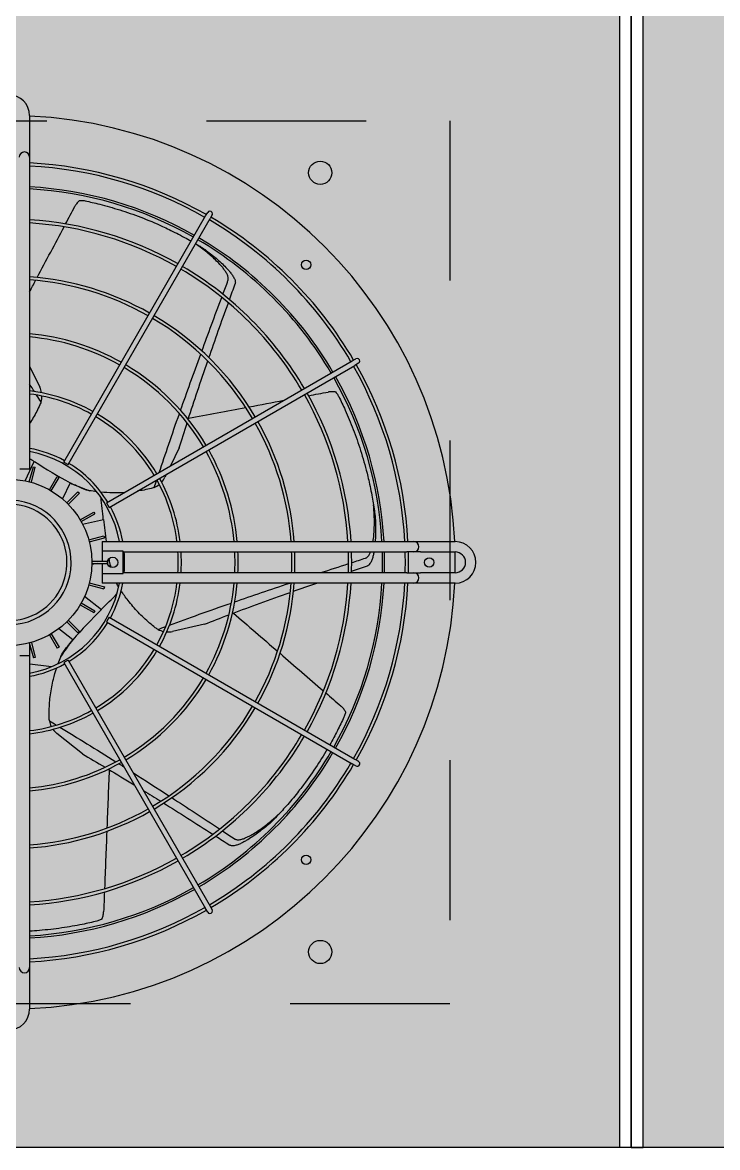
# Model space of a CAD drawing. Header units: metres. Extents: x -11 to 85, y -301 to 135.
# Drawn here: x 15.598 to 16.033, y 104.856 to 105.56 of the extents above; entities that cross this region are included whole.
import ezdxf

# ---------------------------------------------------------------- set-up
doc = ezdxf.new("R2010")
doc.units = ezdxf.units.M
doc.header["$LTSCALE"] = 0.036
doc.linetypes.add('HIDDEN', pattern=[0.375, 0.25, -0.125])
for name, color, linetype in [('elec psiktis', 170, 'Continuous'), ('elec psiktis exartimata', 170, 'Continuous'), ('fan klimatismos hatch', 21, 'Continuous')]:
    doc.layers.add(name, color=color, linetype=linetype)

# ---------------------------------------------------------------- blocks, each defined once
blk = doc.blocks.new('elec psiktis')
at = {"layer": 'fan klimatismos hatch'}
for points in [[(-2.3824, -0.0146), (-1.2059, -0.0146), (-1.2059, 2.2384), (-2.3824, 2.2384)], [(-0.0064, 2.2384), (-1.1829, 2.2384), (-1.1829, -0.0146), (-0.0064, -0.0146)]]:
    blk.add_hatch(color=256, dxfattribs=at).paths.add_polyline_path(points)
at = {"layer": 'elec psiktis'}
for p, q in [((-4.7844, 2.2384), (-0.0064, 2.2384)), ((-1.1944, 2.2384), (-1.2059, 2.2384)), ((-1.2059, 2.2384), (-1.2059, -0.0146)), ((-1.1944, 2.2384), (-1.1829, 2.2384)), ((-1.1944, 2.2384), (-1.1944, -0.0146)), ((-1.1944, -0.0146), (-1.1944, 2.2384)), ((-1.1829, -0.0146), (-1.1829, 2.2384))]:
    blk.add_line(p, q, dxfattribs=at)
at = {"layer": 'elec psiktis exartimata'}
for p, q in [((-0.6147, 2.0717), (-0.6147, 2.1052)), ((-0.6147, 2.0652), (-0.6147, 2.0717)), ((-0.6147, 2.0587), (-0.6147, 2.0652)), ((-0.6147, 1.7652), (-0.6147, 2.0587)), ((-0.7886, 2.006), (-0.7906, 2.0095)), ((-0.6519, 1.7692), (-0.7886, 2.006)), ((-0.7863, 2.012), (-0.7843, 2.0085)), ((-0.6475, 1.7717), (-0.7843, 2.0085)), ((-0.9281, 1.8647), (-0.9315, 1.8667)), ((-0.929, 1.8711), (-0.9256, 1.8691)), ((-0.6912, 1.728), (-0.9281, 1.8647)), ((-0.6887, 1.7323), (-0.9256, 1.8691)), ((-0.6656, 1.8596), (-0.641, 1.84)), ((-0.6519, 1.7692), (-0.6475, 1.7717)), ((-0.6202, 1.7667), (-0.6183, 1.7672)), ((-0.6164, 1.7522), (-0.6202, 1.7667)), ((-0.6144, 1.7527), (-0.6183, 1.7672)), ((-0.6147, 1.7652), (-0.6054, 1.7652)), ((-0.6147, 1.7537), (-0.6147, 1.7652)), ((-0.6431, 1.7569), (-0.6413, 1.7579)), ((-0.6355, 1.7439), (-0.6431, 1.7569)), ((-0.6338, 1.7449), (-0.6413, 1.7579)), ((-0.6562, 1.7498), (-0.6428, 1.7391)), ((-0.6559, 1.75), (-0.6534, 1.7532)), ((-0.7831, 1.7347), (-0.7525, 1.7417)), ((-0.6626, 1.7416), (-0.6612, 1.743)), ((-0.652, 1.731), (-0.6626, 1.7416)), ((-0.6505, 1.7324), (-0.6612, 1.743)), ((-0.6912, 1.728), (-0.6887, 1.7323)), ((-0.6775, 1.7218), (-0.6765, 1.7235)), ((-0.6645, 1.7143), (-0.6775, 1.7218)), ((-0.6635, 1.716), (-0.6765, 1.7235)), ((-0.6677, 1.7078), (-0.6839, 1.7207)), ((-0.6867, 1.6988), (-0.6862, 1.7007)), ((-0.6717, 1.6968), (-0.6862, 1.7007)), ((-1.0247, 1.6952), (-0.9912, 1.6952)), ((-0.9912, 1.6952), (-0.9847, 1.6952)), ((-0.9847, 1.6952), (-0.9782, 1.6952)), ((-0.9782, 1.6952), (-0.6847, 1.6952)), ((-0.6722, 1.6949), (-0.6867, 1.6988)), ((-0.6847, 1.6858), (-0.6847, 1.6952)), ((-1.0247, 1.6852), (-0.9912, 1.6852)), ((-0.9847, 1.6852), (-0.9912, 1.6852)), ((-0.9782, 1.6852), (-0.9847, 1.6852)), ((-0.9782, 1.6852), (-0.7047, 1.6852)), ((-0.6847, 1.6858), (-0.7047, 1.6858)), ((-0.7047, 1.6858), (-0.7047, 1.6645)), ((-0.6847, 1.6762), (-0.6847, 1.6858)), ((-0.6914, 1.6739), (-0.6923, 1.6779)), ((-0.6914, 1.6736), (-0.6898, 1.674)), ((-0.6897, 1.6742), (-0.6897, 1.6762)), ((-0.6747, 1.6762), (-0.6897, 1.6762)), ((-0.6747, 1.6742), (-0.6897, 1.6742)), ((-0.6847, 1.6645), (-0.6847, 1.6742)), ((-0.6802, 1.6762), (-0.6747, 1.6774)), ((-0.9912, 1.6652), (-1.0247, 1.6652)), ((-0.9912, 1.6652), (-0.9847, 1.6652)), ((-0.9847, 1.6652), (-0.9782, 1.6652)), ((-0.7047, 1.6652), (-0.9782, 1.6652)), ((-0.7047, 1.6645), (-0.6847, 1.6645)), ((-0.6847, 1.6552), (-0.6847, 1.6645)), ((-0.9912, 1.6552), (-1.0247, 1.6552)), ((-0.9847, 1.6552), (-0.9912, 1.6552)), ((-0.9782, 1.6552), (-0.9847, 1.6552)), ((-0.6847, 1.6552), (-0.9782, 1.6552)), ((-0.6722, 1.6554), (-0.6867, 1.6515)), ((-0.6862, 1.6496), (-0.6867, 1.6515)), ((-0.6717, 1.6535), (-0.6862, 1.6496)), ((-0.6658, 1.6384), (-0.6859, 1.6338)), ((-0.6645, 1.636), (-0.6775, 1.6285)), ((-0.6765, 1.6268), (-0.6775, 1.6285)), ((-0.6635, 1.6343), (-0.6765, 1.6268)), ((-0.6912, 1.6223), (-0.9281, 1.4856)), ((-0.6887, 1.618), (-0.9256, 1.4812)), ((-0.6887, 1.618), (-0.6912, 1.6223)), ((-0.652, 1.6193), (-0.6626, 1.6087)), ((-0.6505, 1.6179), (-0.6612, 1.6073)), ((-0.6538, 1.5986), (-0.6463, 1.614)), ((-0.6612, 1.6073), (-0.6626, 1.6087)), ((-0.6355, 1.6064), (-0.6431, 1.5934)), ((-0.6338, 1.6054), (-0.6413, 1.5924)), ((-0.7465, 1.5904), (-0.7451, 1.5933)), ((-0.654, 1.5988), (-0.6577, 1.6006)), ((-0.6413, 1.5924), (-0.6431, 1.5934)), ((-0.6164, 1.5981), (-0.6202, 1.5836)), ((-0.6103, 1.5967), (-0.6192, 1.5781)), ((-0.6144, 1.5976), (-0.6183, 1.5831)), ((-0.6519, 1.5811), (-0.7886, 1.3443)), ((-0.7587, 1.5649), (-0.7503, 1.5824)), ((-0.6475, 1.5786), (-0.6519, 1.5811)), ((-0.6183, 1.5831), (-0.6202, 1.5836)), ((-0.6054, 1.5852), (-0.6147, 1.5852)), ((-0.6147, 1.2917), (-0.6147, 1.5852)), ((-0.6475, 1.5786), (-0.7843, 1.3418)), ((-0.6147, 1.4862), (-0.6245, 1.5065)), ((-0.9315, 1.4836), (-0.9281, 1.4856)), ((-0.9256, 1.4812), (-0.929, 1.4792)), ((-0.7906, 1.3408), (-0.7886, 1.3443)), ((-0.7843, 1.3418), (-0.7863, 1.3383)), ((-0.6147, 1.2852), (-0.6147, 1.2917)), ((-0.6147, 1.2787), (-0.6147, 1.2852)), ((-0.6147, 1.2452), (-0.6147, 1.2787))]:
    blk.add_line(p, q, dxfattribs=at)
at = {"layer": 'elec psiktis exartimata', "linetype": 'HIDDEN'}
for p, q in [((-1.0197, 1.2502), (-1.0197, 2.1002)), ((-1.0197, 2.1002), (-0.1697, 2.1002)), ((-0.1697, 1.2502), (-1.0197, 1.2502))]:
    blk.add_line(p, q, dxfattribs=at)
at = {"layer": 'elec psiktis exartimata'}
for centre, radius in [((-0.8947, 2.0502), 0.0112), ((-0.8811, 1.9615), 0.0045), ((-0.5947, 1.6752), 0.08), ((-0.9997, 1.6752), 0.0045), ((-0.6947, 1.6752), 0.005), ((-0.8811, 1.3888), 0.0045), ((-0.8947, 1.3002), 0.0112)]:
    blk.add_circle(centre, radius, dxfattribs=at)
for centre, radius, start, end in [((-0.5947, 2.1052), 0.02, 0, 180), ((-0.5947, 1.6752), 0.43, 92.6659, 177.3341), ((-0.6097, 2.0652), 0.005, 0, 180), ((-0.5947, 1.6752), 0.385, 92.9777, 119.6279), ((-0.5947, 1.6752), 0.382, 93.0012, 119.625), ((-0.5947, 1.6752), 0.362, 93.1671, 119.6043), ((-0.5947, 1.6752), 0.36, 93.1847, 119.6021), ((-0.5947, 1.6752), 0.385, 120.3721, 149.6279), ((-0.5947, 1.6752), 0.382, 120.375, 149.625), ((-0.7884, 2.0107), 0.0025, 30, 210), ((-0.5947, 1.6752), 0.3303, 93.4714, 119.5663), ((-0.5947, 1.6752), 0.3273, 93.5033, 119.5624), ((-0.5947, 1.6752), 0.362, 120.3957, 149.6043), ((-0.5947, 1.6752), 0.36, 120.3979, 149.6021), ((-0.5947, 1.6752), 0.3303, 120.4337, 149.5663), ((-0.5947, 1.6752), 0.3273, 120.4376, 149.5624), ((-0.5947, 1.6752), 0.2756, 94.1616, 119.4803), ((-0.5947, 1.6752), 0.2726, 94.2074, 119.4745), ((-0.5947, 1.6752), 0.2756, 120.5197, 149.4803), ((-0.5947, 1.6752), 0.2726, 120.5255, 149.4745), ((-0.5947, 1.6752), 0.2209, 95.1946, 119.3516), ((-0.5947, 1.6752), 0.2179, 95.2663, 119.3426), ((-0.5947, 1.6752), 0.385, 150.3721, 177.0223), ((-0.5947, 1.6752), 0.382, 150.375, 176.9988), ((-0.9303, 1.8689), 0.0025, 60, 240), ((-0.5947, 1.6752), 0.2209, 120.6484, 149.3516), ((-0.5947, 1.6752), 0.2179, 120.6574, 149.3426), ((-0.5947, 1.6752), 0.362, 150.3957, 176.8329), ((-0.5947, 1.6752), 0.36, 150.3979, 176.8153), ((-0.5947, 1.6752), 0.3303, 150.4337, 176.5286), ((-0.5947, 1.6752), 0.3273, 150.4376, 176.4967), ((-0.5947, 1.6752), 0.1662, 96.9115, 119.1381), ((-0.5947, 1.6752), 0.1632, 97.0392, 119.1223), ((-0.6535, 1.8244), 0.02, 35.0325, 51.4286), ((-0.6535, 1.8244), 0.02, 9.8682, 26.0863), ((-0.5947, 1.6752), 0.2756, 150.5197, 175.8384), ((-0.5947, 1.6752), 0.2726, 150.5255, 175.7926), ((-0.5947, 1.6752), 0.1662, 120.8619, 149.1381), ((-0.5947, 1.6752), 0.1632, 120.8777, 149.1223), ((-0.5947, 1.6752), 0.2209, 150.6484, 174.8054), ((-0.5947, 1.6752), 0.2179, 150.6574, 174.7337), ((-0.5947, 1.6752), 0.1085, 100.6222, 169.3778), ((-0.5947, 1.6752), 0.1115, 100.3332, 118.7152), ((-0.5947, 1.6752), 0.1115, 121.2848, 148.7152), ((-0.5947, 1.6752), 0.1662, 150.8619, 173.0885), ((-0.5947, 1.6752), 0.1632, 150.8777, 172.9608), ((-1.0658, 2.1119), 0.5467, 314.3084, 318.5174), ((-0.748, 1.7222), 0.02, 86.4611, 102.8571), ((-0.748, 1.7222), 0.02, 61.2968, 77.5149), ((-0.5947, 1.6752), 0.06, 3.1897, 266.8103), ((-0.5947, 1.6752), 0.1115, 151.2848, 169.6668), ((-0.5947, 1.6752), 0.056, 359.4153, 270.5847), ((-1.0247, 1.6752), 0.02, 90, 270), ((-0.9847, 1.6902), 0.005, 90, 270), ((-1.0247, 1.6752), 0.01, 90, 270), ((-0.5947, 1.6752), 0.43, 178.6674, 180), ((-0.5947, 1.6752), 0.385, 178.5116, 180), ((-0.5947, 1.6752), 0.382, 178.4999, 180), ((-0.5947, 1.6752), 0.362, 178.417, 180), ((-0.5947, 1.6752), 0.36, 178.4082, 180), ((-0.5947, 1.6752), 0.3303, 178.2651, 180), ((-0.5947, 1.6752), 0.3273, 178.2492, 180), ((-0.5947, 1.6752), 0.2756, 177.9206, 180), ((-0.5947, 1.6752), 0.2726, 177.8977, 180), ((-0.5947, 1.6752), 0.2209, 177.4054, 180), ((-0.5947, 1.6752), 0.2179, 177.3696, 180), ((-0.5947, 1.6752), 0.1662, 176.5505, 180), ((-0.5947, 1.6752), 0.1632, 176.487, 180), ((-0.5947, 1.6752), 0.1115, 174.8545, 180), ((-0.5947, 1.6752), 0.43, 180, 181.3326), ((-0.5947, 1.6752), 0.385, 180, 181.4884), ((-0.5947, 1.6752), 0.382, 180, 181.5001), ((-0.5947, 1.6752), 0.362, 180, 181.583), ((-0.5947, 1.6752), 0.36, 180, 181.5918), ((-0.5947, 1.6752), 0.3303, 180, 181.7349), ((-0.5947, 1.6752), 0.3273, 180, 181.7508), ((-0.5947, 1.6752), 0.2756, 180, 182.0794), ((-0.5947, 1.6752), 0.2726, 180, 182.1023), ((-0.5947, 1.6752), 0.2209, 180, 182.5946), ((-0.5947, 1.6752), 0.2179, 180, 182.6304), ((-0.5947, 1.6752), 0.1662, 180, 183.4495), ((-0.5947, 1.6752), 0.1632, 180, 183.513), ((-0.5947, 1.6752), 0.1115, 180, 185.1455), ((-1.2299, 1.5792), 0.5467, 9.7465, 9.946), ((-0.9847, 1.6602), 0.005, 90, 270), ((-0.5947, 1.6752), 0.43, 182.6659, 267.3341), ((-0.5947, 1.6752), 0.385, 182.9777, 209.6279), ((-0.5947, 1.6752), 0.382, 183.0012, 209.625), ((-0.5947, 1.6752), 0.362, 183.1671, 209.6043), ((-0.5947, 1.6752), 0.36, 183.1847, 209.6021), ((-0.5947, 1.6752), 0.3303, 183.4714, 209.5663), ((-0.5947, 1.6752), 0.3273, 183.5033, 209.5624), ((-0.5947, 1.6752), 0.2756, 184.1616, 209.4803), ((-0.5947, 1.6752), 0.2726, 184.2074, 209.4745), ((-0.5947, 1.6752), 0.2209, 185.1946, 209.3516), ((-0.5947, 1.6752), 0.2179, 185.2663, 209.3426), ((-0.5947, 1.6752), 0.1662, 186.9115, 209.1381), ((-0.5947, 1.6752), 0.1632, 187.0392, 209.1223), ((-0.5947, 1.6752), 0.1115, 190.3332, 208.7152), ((-0.5947, 1.6752), 0.1085, 190.6222, 259.3778), ((-1.2299, 1.5792), 0.5467, 5.737, 7.9889), ((-0.5947, 1.6752), 0.1115, 211.2848, 238.7152), ((-0.7271, 1.5846), 0.02, 112.7254, 128.9434), ((-0.7271, 1.5846), 0.02, 137.8897, 154.2857), ((-0.9157, 1.1187), 0.5467, 57.1656, 61.3746), ((-0.5947, 1.6752), 0.1662, 210.8619, 239.1381), ((-0.5947, 1.6752), 0.1632, 210.8777, 239.1223), ((-0.5947, 1.6752), 0.1115, 241.2848, 259.6668), ((-0.5947, 1.6752), 0.2209, 210.6484, 239.3516), ((-0.5947, 1.6752), 0.2179, 210.6574, 239.3426), ((-0.5947, 1.6752), 0.2756, 210.5197, 239.4803), ((-0.5947, 1.6752), 0.2726, 210.5255, 239.4745), ((-0.5947, 1.6752), 0.1662, 240.8619, 263.0885), ((-0.5947, 1.6752), 0.1632, 240.8777, 262.9608), ((-0.6065, 1.5152), 0.02, 164.154, 180.372), ((-0.5947, 1.6752), 0.3303, 210.4337, 239.5663), ((-0.5947, 1.6752), 0.3273, 210.4376, 239.5624), ((-0.6065, 1.5152), 0.02, 189.3182, 205.7143), ((-0.9303, 1.4814), 0.0025, 120, 300), ((-0.5947, 1.6752), 0.362, 210.3957, 239.6043), ((-0.5947, 1.6752), 0.36, 210.3979, 239.6021), ((-0.5947, 1.6752), 0.2179, 240.6574, 264.7337), ((-0.5947, 1.6752), 0.385, 210.3721, 239.6279), ((-0.5947, 1.6752), 0.382, 210.375, 239.625), ((-0.5947, 1.6752), 0.2209, 240.6484, 264.8054), ((-0.5947, 1.6752), 0.2756, 240.5197, 265.8384), ((-0.5947, 1.6752), 0.2726, 240.5255, 265.7926), ((-0.5947, 1.6752), 0.3303, 240.4337, 266.5286), ((-0.5947, 1.6752), 0.3273, 240.4376, 266.4967), ((-0.5947, 1.6752), 0.362, 240.3957, 266.8329), ((-0.5947, 1.6752), 0.36, 240.3979, 266.8153), ((-0.5947, 1.6752), 0.382, 240.375, 266.9988), ((-0.7884, 1.3396), 0.0025, 150, 330), ((-0.5947, 1.6752), 0.385, 240.3721, 267.0223), ((-0.6097, 1.2852), 0.005, 180, 360), ((-0.5947, 1.2452), 0.02, 180, 360)]:
    blk.add_arc(centre, radius, start, end, dxfattribs=at)
at = {"layer": 'elec psiktis exartimata', "extrusion": (0, 0, -1)}
for centre, major_axis, ratio, start_param, end_param in [((-0.4545, -3.5612), (0, 7.9569), 0.040757, -0.79826, -0.794884), ((-0.4545, -3.5612), (0, 7.9569), 0.040757, -0.808434, -0.798814), ((-13.9303, 12.4892), (-13.4561, 10.7309), 0.018843, 3.347706, 3.351652), ((-13.9303, 12.4892), (-13.3939, 10.6812), 0.018843, 3.323531, 3.328609), ((-13.9303, 12.4892), (-13.4561, 10.7309), 0.018843, 3.330536, 3.346812), ((-13.9303, 12.4892), (-13.3939, 10.6812), 0.018843, 3.303429, 3.322502), ((-0.4545, -3.5612), (0, 7.9569), 0.040757, -0.818699, -0.808998), ((-13.9303, 12.4892), (-13.4561, 10.7309), 0.018843, 3.316492, 3.329534), ((-13.9303, 12.4892), (-13.3939, 10.6812), 0.018843, 3.294965, 3.30223), ((-13.9303, 12.4892), (-13.3939, 10.6812), 0.018843, 3.279106, 3.290935), ((-13.9303, 12.4892), (-13.4561, 10.7309), 0.018843, 3.310873, 3.31287), ((-13.9303, 12.4892), (-13.4561, 10.7309), 0.018843, 3.286266, 3.30969), ((-13.9303, 12.4892), (-13.3939, 10.6812), 0.018843, 3.266381, 3.277575), ((-13.9303, 12.4892), (-13.4561, 10.7309), 0.018843, 3.281463, 3.284642), ((3.5867, -1.4801), (-6.221, 4.961), 0.040757, -0.79826, -0.794884), ((3.5867, -1.4801), (-6.221, 4.961), 0.040757, -0.808434, -0.798814), ((-0.4545, 1.8273), (0.3243, 0), 0.192511, 2.087387, 2.163873), ((3.5867, -1.4801), (-6.221, 4.961), 0.040757, -0.818699, -0.808998), ((-17.3641, -2.0086), (16.7795, 3.8298), 0.018843, 0.144674, 0.168097), ((-17.3641, -2.0086), (16.7019, 3.8121), 0.018843, 0.124789, 0.135982), ((-17.3641, -2.0086), (16.7795, 3.8298), 0.018843, 0.13987, 0.143049), ((-17.3641, -2.0086), (16.7019, 3.8121), 0.018843, 0.137514, 0.160637), ((-17.3641, -2.0086), (16.7795, 3.8298), 0.018843, 0.169281, 0.187526), ((-0.6263, 1.8796), (0.2022, 0.2535), 0.192511, 2.087387, 2.163873), ((-17.3641, -2.0086), (16.7019, 3.8121), 0.018843, 0.161837, 0.170185), ((-17.3641, -2.0086), (16.7019, 3.8121), 0.018843, 0.181938, 0.187017), ((-17.3641, -2.0086), (16.7795, 3.8298), 0.018843, 0.19712, 0.205219), ((-17.3641, -2.0086), (16.7795, 3.8298), 0.018843, 0.206114, 0.210059), ((-0.7743, 1.778), (-0.0722, 0.3162), 0.192511, 2.087387, 2.163873), ((-8.1702, -13.7324), (7.4676, 15.5066), 0.018843, 0.13987, 0.143016), ((-8.1702, -13.7324), (7.4676, 15.5066), 0.018843, 0.146026, 0.168097), ((-0.787, 1.5989), (-0.2922, 0.1407), 0.192511, 2.087387, 2.106047), ((-8.1702, -13.7324), (7.433, 15.4348), 0.018843, 0.124789, 0.135982), ((4.4792, 2.977), (7.7574, 1.7706), 0.040757, 2.322894, 2.332595), ((-8.1702, -13.7324), (7.433, 15.4348), 0.018843, 0.137514, 0.160637), ((-8.1702, -13.7324), (7.4676, 15.5066), 0.018843, 0.169281, 0.187941), ((4.4792, 2.977), (7.7574, 1.7706), 0.040757, 2.333158, 2.339108), ((6.7282, -13.8541), (-7.4676, 15.5066), 0.018843, 0.13987, 0.143049), ((4.4792, 2.977), (7.7574, 1.7706), 0.040757, 2.343333, 2.346709), ((6.7282, -13.8541), (-7.4676, 15.5066), 0.018843, 0.144674, 0.147962), ((-8.1702, -13.7324), (7.433, 15.4348), 0.018843, 0.161837, 0.180909), ((-8.1702, -13.7324), (7.4676, 15.5066), 0.018843, 0.188944, 0.205219), ((-8.1702, -13.7324), (7.433, 15.4348), 0.018843, 0.181938, 0.187017), ((-8.1702, -13.7324), (7.4676, 15.5066), 0.018843, 0.206114, 0.210059), ((1.551, 6.4538), (3.4524, 7.1689), 0.040757, 2.330442, 2.332595), ((1.551, 6.4538), (3.4524, 7.1689), 0.040757, 2.333158, 2.342778), ((1.551, 6.4538), (3.4524, 7.1689), 0.040757, 2.343333, 2.346709)]:
    blk.add_ellipse(centre, major_axis=major_axis, ratio=ratio, start_param=start_param, end_param=end_param, dxfattribs=at)
at = {"layer": 'elec psiktis exartimata'}
for points, knots in [([(-0.6795, 2.0205), (-0.675, 2.0216), (-0.6703, 2.0227), (-0.6591, 2.0249), (-0.6525, 2.0261), (-0.6387, 2.0281), (-0.6315, 2.0289), (-0.621, 2.0298), (-0.6179, 2.03), (-0.6147, 2.0302)], [5.628237, 5.628237, 5.628237, 5.628237, 24.441601, 24.441601, 48.883202, 48.883202, 73.324803, 73.324803, 83.704009, 83.704009, 83.704009, 83.704009]), ([(-0.6844, 2.0185), (-0.6845, 2.0184), (-0.6846, 2.0182), (-0.6849, 2.0174), (-0.6851, 2.0169), (-0.6854, 2.0157), (-0.6855, 2.0151), (-0.6858, 2.0138), (-0.6859, 2.0132), (-0.6859, 2.0123), (-0.686, 2.0119), (-0.686, 2.0116)], [148.21489, 148.21489, 148.21489, 148.21489, 148.790276, 148.790276, 150.632855, 150.632855, 152.475435, 152.475435, 154.318014, 154.318014, 155.348889, 155.348889, 155.348889, 155.348889]), ([(-0.6844, 2.0185), (-0.6839, 2.0188), (-0.6833, 2.0191), (-0.6817, 2.0199), (-0.6806, 2.0202), (-0.6795, 2.0205)], [23.505025, 23.505025, 23.505025, 23.505025, 25.859516, 25.859516, 30.318685, 30.318685, 30.318685, 30.318685]), ([(-0.8121, 1.9414), (-0.8124, 1.9415), (-0.8126, 1.9417), (-0.8133, 1.9419), (-0.8137, 1.942), (-0.8145, 1.9422), (-0.815, 1.9422), (-0.8158, 1.9422), (-0.8163, 1.9422), (-0.8172, 1.942), (-0.8177, 1.9419), (-0.8188, 1.9417), (-0.8193, 1.9416), (-0.8209, 1.9411), (-0.822, 1.9406), (-0.8241, 1.9397), (-0.8251, 1.9392), (-0.8271, 1.9382), (-0.8281, 1.9377), (-0.8307, 1.9362), (-0.8325, 1.9351), (-0.8359, 1.9328), (-0.8376, 1.9316), (-0.841, 1.9291), (-0.8427, 1.9278), (-0.846, 1.9252), (-0.8477, 1.9238), (-0.8519, 1.9201), (-0.8545, 1.9177), (-0.8569, 1.9153)], [116.818504, 116.818504, 116.818504, 116.818504, 117.674315, 117.674315, 118.90653, 118.90653, 120.138745, 120.138745, 121.370961, 121.370961, 122.9854, 122.9854, 124.599839, 124.599839, 127.828717, 127.828717, 131.057596, 131.057596, 134.286474, 134.286474, 140.459649, 140.459649, 146.632824, 146.632824, 152.805999, 152.805999, 158.979173, 158.979173, 169.240552, 169.240552, 169.240552, 169.240552]), ([(-0.8488, 1.9239), (-0.8479, 1.9247), (-0.847, 1.9256), (-0.8443, 1.9279), (-0.8426, 1.9293), (-0.8391, 1.9321), (-0.8374, 1.9335), (-0.8338, 1.9362), (-0.832, 1.9375), (-0.8284, 1.9399), (-0.8266, 1.9411), (-0.8239, 1.9428), (-0.8229, 1.9433), (-0.8208, 1.9445), (-0.8197, 1.9451), (-0.8175, 1.9461), (-0.8163, 1.9466), (-0.8147, 1.9472), (-0.8141, 1.9474), (-0.813, 1.9477), (-0.8124, 1.9478), (-0.8111, 1.948), (-0.8102, 1.9481), (-0.8089, 1.9479), (-0.8085, 1.9478), (-0.8079, 1.9476), (-0.8076, 1.9475), (-0.8074, 1.9473)], [72.856457, 72.856457, 72.856457, 72.856457, 76.498272, 76.498272, 82.972306, 82.972306, 89.446341, 89.446341, 95.920375, 95.920375, 102.39441, 102.39441, 105.823764, 105.823764, 109.253118, 109.253118, 112.682473, 112.682473, 114.39715, 114.39715, 116.111827, 116.111827, 118.548976, 118.548976, 119.767551, 119.767551, 120.608571, 120.608571, 120.608571, 120.608571]), ([(-0.8569, 1.9153), (-0.8552, 1.9172), (-0.8534, 1.9191), (-0.8507, 1.9219), (-0.8498, 1.9229), (-0.8488, 1.9239)], [23.843624, 23.843624, 23.843624, 23.843624, 31.17572, 31.17572, 34.967352, 34.967352, 34.967352, 34.967352]), ([(-0.8727, 1.8969), (-0.8693, 1.9012), (-0.8657, 1.9055), (-0.8603, 1.9116), (-0.8586, 1.9134), (-0.8569, 1.9153)], [104.926774, 104.926774, 104.926774, 104.926774, 122.208006, 122.208006, 129.840338, 129.840338, 129.840338, 129.840338]), ([(-0.9014, 1.8551), (-0.8979, 1.861), (-0.8942, 1.867), (-0.886, 1.8792), (-0.8816, 1.8854), (-0.8755, 1.8933), (-0.8741, 1.8951), (-0.8727, 1.8969)], [49.321024, 49.321024, 49.321024, 49.321024, 73.324803, 73.324803, 97.766405, 97.766405, 104.926774, 104.926774, 104.926774, 104.926774]), ([(-0.9175, 1.8242), (-0.9156, 1.8284), (-0.9135, 1.8327), (-0.909, 1.8416), (-0.9065, 1.8462), (-0.9039, 1.8508)], [5.628237, 5.628237, 5.628237, 5.628237, 24.441601, 24.441601, 43.427126, 43.427126, 43.427126, 43.427126]), ([(-0.9191, 1.8191), (-0.919, 1.8197), (-0.9189, 1.8203), (-0.9184, 1.822), (-0.918, 1.8232), (-0.9175, 1.8242)], [23.505025, 23.505025, 23.505025, 23.505025, 25.859516, 25.859516, 30.318685, 30.318685, 30.318685, 30.318685]), ([(-0.6335, 1.8247), (-0.6334, 1.8224), (-0.6335, 1.82), (-0.6337, 1.8126), (-0.6341, 1.8076), (-0.6355, 1.7976), (-0.6364, 1.7926), (-0.6385, 1.784), (-0.6396, 1.7803), (-0.6408, 1.7767)], [22.344079, 22.344079, 22.344079, 22.344079, 29.207025, 29.207025, 43.810537, 43.810537, 58.414049, 58.414049, 69.687336, 69.687336, 69.687336, 69.687336]), ([(-0.6338, 1.8278), (-0.6337, 1.8274), (-0.6337, 1.827), (-0.6335, 1.826), (-0.6335, 1.8254), (-0.6335, 1.8247)], [74.725099, 74.725099, 74.725099, 74.725099, 75.874264, 75.874264, 77.80458, 77.80458, 77.80458, 77.80458]), ([(-0.9191, 1.8191), (-0.919, 1.8189), (-0.9189, 1.8187), (-0.9185, 1.8181), (-0.9182, 1.8175), (-0.9175, 1.8165), (-0.9171, 1.816), (-0.9163, 1.8151), (-0.9158, 1.8147), (-0.9151, 1.814), (-0.9149, 1.8137), (-0.9146, 1.8135)], [148.21489, 148.21489, 148.21489, 148.21489, 148.790276, 148.790276, 150.632855, 150.632855, 152.475435, 152.475435, 154.318014, 154.318014, 155.348889, 155.348889, 155.348889, 155.348889]), ([(-0.6561, 1.7497), (-0.6561, 1.7498), (-0.656, 1.7499), (-0.6545, 1.7517), (-0.6532, 1.7536), (-0.6504, 1.7574), (-0.6491, 1.7594), (-0.6467, 1.763), (-0.6457, 1.7646), (-0.6447, 1.7662)], [51.900767, 51.900767, 51.900767, 51.900767, 52.250056, 52.250056, 59.476064, 59.476064, 66.702072, 66.702072, 72.30074, 72.30074, 72.30074, 72.30074]), ([(-0.6447, 1.7662), (-0.6448, 1.7658), (-0.645, 1.7654), (-0.6454, 1.7645), (-0.6456, 1.764), (-0.6458, 1.7636)], [60.821368, 60.821368, 60.821368, 60.821368, 62.414931, 62.414931, 64.507113, 64.507113, 64.507113, 64.507113]), ([(-0.6458, 1.7636), (-0.6458, 1.7635), (-0.6458, 1.7635), (-0.6478, 1.7606), (-0.6498, 1.7577), (-0.6524, 1.7544), (-0.6529, 1.7538), (-0.6534, 1.7532)], [63.116183, 63.116183, 63.116183, 63.116183, 63.200181, 63.200181, 73.733544, 73.733544, 76.156299, 76.156299, 76.156299, 76.156299]), ([(-0.7384, 1.7398), (-0.7381, 1.7396), (-0.7377, 1.7394), (-0.7369, 1.7388), (-0.7363, 1.7385), (-0.7358, 1.7381)], [74.725099, 74.725099, 74.725099, 74.725099, 75.874264, 75.874264, 77.80458, 77.80458, 77.80458, 77.80458]), ([(-0.7358, 1.7381), (-0.7339, 1.7366), (-0.7321, 1.7351), (-0.7265, 1.7304), (-0.7228, 1.7269), (-0.7158, 1.7196), (-0.7126, 1.7158), (-0.7071, 1.7088), (-0.7049, 1.7056), (-0.7028, 1.7024)], [22.344079, 22.344079, 22.344079, 22.344079, 29.207025, 29.207025, 43.810537, 43.810537, 58.414049, 58.414049, 69.687336, 69.687336, 69.687336, 69.687336]), ([(-0.9464, 1.6652), (-0.9462, 1.6663), (-0.946, 1.6675), (-0.9454, 1.6699), (-0.9451, 1.6711), (-0.9445, 1.6728), (-0.9443, 1.6733), (-0.9439, 1.6744), (-0.9436, 1.6749), (-0.9429, 1.6761), (-0.9424, 1.6768), (-0.9415, 1.6777), (-0.9412, 1.678), (-0.9406, 1.6783), (-0.9403, 1.6785), (-0.9401, 1.6785)], [105.823819, 105.823819, 105.823819, 105.823819, 109.253118, 109.253118, 112.682473, 112.682473, 114.39715, 114.39715, 116.111827, 116.111827, 118.548976, 118.548976, 119.767551, 119.767551, 120.608571, 120.608571, 120.608571, 120.608571]), ([(-0.6913, 1.6736), (-0.6913, 1.6737), (-0.6914, 1.6738), (-0.6918, 1.6759), (-0.6923, 1.6778), (-0.6929, 1.6798)], [51.900767, 51.900767, 51.900767, 51.900767, 52.250056, 52.250056, 58.635791, 58.635791, 58.635791, 58.635791]), ([(-0.9384, 1.6711), (-0.9387, 1.671), (-0.9389, 1.6709), (-0.9395, 1.6706), (-0.9399, 1.6703), (-0.9405, 1.6697), (-0.9408, 1.6694), (-0.9414, 1.6687), (-0.9416, 1.6684), (-0.9421, 1.6676), (-0.9423, 1.6671), (-0.9428, 1.6661), (-0.943, 1.6657), (-0.9432, 1.6652)], [116.818504, 116.818504, 116.818504, 116.818504, 117.674315, 117.674315, 118.90653, 118.90653, 120.138745, 120.138745, 121.370961, 121.370961, 122.9854, 122.9854, 124.549341, 124.549341, 124.549341, 124.549341]), ([(-0.9476, 1.6315), (-0.9477, 1.6328), (-0.9478, 1.634), (-0.9479, 1.6375), (-0.948, 1.6398), (-0.948, 1.6443), (-0.948, 1.6465), (-0.9479, 1.6509), (-0.9478, 1.653), (-0.9476, 1.6552)], [72.856457, 72.856457, 72.856457, 72.856457, 76.498272, 76.498272, 82.972306, 82.972306, 89.446341, 89.446341, 95.760754, 95.760754, 95.760754, 95.760754]), ([(-0.9456, 1.6552), (-0.9459, 1.6532), (-0.9462, 1.6513), (-0.9465, 1.6472), (-0.9467, 1.6451), (-0.9468, 1.6409), (-0.9469, 1.6388), (-0.9469, 1.6345), (-0.9468, 1.6324), (-0.9466, 1.6268), (-0.9463, 1.6233), (-0.946, 1.6198)], [134.466889, 134.466889, 134.466889, 134.466889, 140.459649, 140.459649, 146.632824, 146.632824, 152.805999, 152.805999, 158.979173, 158.979173, 169.240552, 169.240552, 169.240552, 169.240552]), ([(-0.946, 1.6198), (-0.9464, 1.6224), (-0.9467, 1.6249), (-0.9473, 1.6288), (-0.9474, 1.6302), (-0.9476, 1.6315)], [23.843624, 23.843624, 23.843624, 23.843624, 31.17572, 31.17572, 34.967352, 34.967352, 34.967352, 34.967352]), ([(-0.9414, 1.596), (-0.9426, 1.6014), (-0.9437, 1.6069), (-0.9452, 1.6149), (-0.9456, 1.6174), (-0.946, 1.6198)], [104.926774, 104.926774, 104.926774, 104.926774, 122.208006, 122.208006, 129.840338, 129.840338, 129.840338, 129.840338]), ([(-0.7348, 1.6031), (-0.7344, 1.6032), (-0.7341, 1.6034), (-0.7331, 1.6037), (-0.7325, 1.6039), (-0.7319, 1.604)], [74.725099, 74.725099, 74.725099, 74.725099, 75.874264, 75.874264, 77.80458, 77.80458, 77.80458, 77.80458]), ([(-0.7319, 1.604), (-0.7296, 1.6046), (-0.7273, 1.6051), (-0.7227, 1.606), (-0.7205, 1.6064), (-0.7182, 1.6067)], [22.344079, 22.344079, 22.344079, 22.344079, 29.207025, 29.207025, 35.813429, 35.813429, 35.813429, 35.813429]), ([(-0.706, 1.608), (-0.7023, 1.6082), (-0.6986, 1.6083), (-0.6911, 1.6082), (-0.6872, 1.608), (-0.6834, 1.6076)], [47.666287, 47.666287, 47.666287, 47.666287, 58.414049, 58.414049, 69.687336, 69.687336, 69.687336, 69.687336]), ([(-0.6537, 1.5986), (-0.6538, 1.5987), (-0.6539, 1.5987), (-0.656, 1.5998), (-0.6581, 1.6007), (-0.6625, 1.6025), (-0.6647, 1.6034), (-0.6687, 1.6049), (-0.6705, 1.6055), (-0.6724, 1.6062)], [51.900767, 51.900767, 51.900767, 51.900767, 52.250056, 52.250056, 59.476064, 59.476064, 66.702072, 66.702072, 72.30074, 72.30074, 72.30074, 72.30074]), ([(-0.6724, 1.6062), (-0.6719, 1.6061), (-0.6715, 1.606), (-0.6705, 1.6058), (-0.67, 1.6057), (-0.6695, 1.6056)], [60.821368, 60.821368, 60.821368, 60.821368, 62.414931, 62.414931, 64.507113, 64.507113, 64.507113, 64.507113]), ([(-0.6695, 1.6056), (-0.6695, 1.6056), (-0.6695, 1.6056), (-0.6661, 1.6043), (-0.6629, 1.603), (-0.6591, 1.6012), (-0.6584, 1.6009), (-0.6577, 1.6006)], [63.116183, 63.116183, 63.116183, 63.116183, 63.200181, 63.200181, 73.733544, 73.733544, 76.156299, 76.156299, 76.156299, 76.156299]), ([(-0.9125, 1.5157), (-0.9146, 1.5198), (-0.9167, 1.5241), (-0.9214, 1.5345), (-0.924, 1.5407), (-0.929, 1.5537), (-0.9314, 1.5605), (-0.9358, 1.5746), (-0.9379, 1.5819), (-0.9403, 1.5916), (-0.9409, 1.5938), (-0.9414, 1.596)], [5.628237, 5.628237, 5.628237, 5.628237, 24.441601, 24.441601, 48.883202, 48.883202, 73.324803, 73.324803, 97.766405, 97.766405, 104.926774, 104.926774, 104.926774, 104.926774]), ([(-0.6246, 1.5236), (-0.6236, 1.5257), (-0.6226, 1.5278), (-0.6194, 1.5339), (-0.6171, 1.5378), (-0.6147, 1.5416)], [22.344079, 22.344079, 22.344079, 22.344079, 29.207025, 29.207025, 42.305301, 42.305301, 42.305301, 42.305301]), ([(-0.6257, 1.5207), (-0.6256, 1.521), (-0.6255, 1.5214), (-0.6251, 1.5224), (-0.6249, 1.523), (-0.6246, 1.5236)], [74.725099, 74.725099, 74.725099, 74.725099, 75.874264, 75.874264, 77.80458, 77.80458, 77.80458, 77.80458]), ([(-0.9095, 1.5112), (-0.9099, 1.5117), (-0.9103, 1.5122), (-0.9114, 1.5136), (-0.912, 1.5146), (-0.9125, 1.5157)], [23.505025, 23.505025, 23.505025, 23.505025, 25.859516, 25.859516, 30.318685, 30.318685, 30.318685, 30.318685]), ([(-0.9095, 1.5112), (-0.9093, 1.5112), (-0.9091, 1.5112), (-0.9083, 1.5111), (-0.9077, 1.511), (-0.9065, 1.5109), (-0.9059, 1.5109), (-0.9046, 1.511), (-0.904, 1.511), (-0.903, 1.5112), (-0.9027, 1.5112), (-0.9023, 1.5113)], [148.21489, 148.21489, 148.21489, 148.21489, 148.790276, 148.790276, 150.632855, 150.632855, 152.475435, 152.475435, 154.318014, 154.318014, 155.348889, 155.348889, 155.348889, 155.348889]), ([(-0.7806, 1.372), (-0.7816, 1.3727), (-0.7827, 1.3735), (-0.7855, 1.3755), (-0.7873, 1.3769), (-0.7908, 1.3796), (-0.7926, 1.3811), (-0.796, 1.3839), (-0.7976, 1.3854), (-0.8008, 1.3883), (-0.8023, 1.3898), (-0.8046, 1.3922), (-0.8054, 1.393), (-0.807, 1.3948), (-0.8078, 1.3957), (-0.8093, 1.3977), (-0.81, 1.3986), (-0.8109, 1.4002), (-0.8112, 1.4007), (-0.8118, 1.4017), (-0.812, 1.4022), (-0.8126, 1.4035), (-0.8128, 1.4043), (-0.8129, 1.4056), (-0.8129, 1.406), (-0.8128, 1.4067), (-0.8128, 1.407), (-0.8127, 1.4072)], [72.856457, 72.856457, 72.856457, 72.856457, 76.498272, 76.498272, 82.972306, 82.972306, 89.446341, 89.446341, 95.920375, 95.920375, 102.39441, 102.39441, 105.823764, 105.823764, 109.253118, 109.253118, 112.682473, 112.682473, 114.39715, 114.39715, 116.111827, 116.111827, 118.548976, 118.548976, 119.767551, 119.767551, 120.608571, 120.608571, 120.608571, 120.608571]), ([(-0.8058, 1.4039), (-0.8059, 1.4037), (-0.806, 1.4034), (-0.8061, 1.4027), (-0.8061, 1.4022), (-0.8061, 1.4014), (-0.806, 1.401), (-0.8058, 1.4001), (-0.8057, 1.3997), (-0.8054, 1.3988), (-0.8052, 1.3983), (-0.8047, 1.3974), (-0.8044, 1.3969), (-0.8036, 1.3954), (-0.8029, 1.3945), (-0.8016, 1.3926), (-0.8009, 1.3917), (-0.7994, 1.39), (-0.7987, 1.3892), (-0.7966, 1.387), (-0.7952, 1.3855), (-0.7922, 1.3826), (-0.7907, 1.3812), (-0.7875, 1.3785), (-0.7859, 1.3771), (-0.7825, 1.3745), (-0.7808, 1.3732), (-0.7776, 1.3708), (-0.7761, 1.3697), (-0.7745, 1.3687)], [116.818504, 116.818504, 116.818504, 116.818504, 117.674315, 117.674315, 118.90653, 118.90653, 120.138745, 120.138745, 121.370961, 121.370961, 122.9854, 122.9854, 124.599839, 124.599839, 127.828717, 127.828717, 131.057596, 131.057596, 134.286474, 134.286474, 140.459649, 140.459649, 146.632824, 146.632824, 152.805999, 152.805999, 158.979173, 158.979173, 164.453305, 164.453305, 164.453305, 164.453305]), ([(-0.7746, 1.3685), (-0.7755, 1.3689), (-0.7763, 1.3694), (-0.7783, 1.3706), (-0.7795, 1.3713), (-0.7806, 1.372)], [28.432762, 28.432762, 28.432762, 28.432762, 31.17572, 31.17572, 34.967352, 34.967352, 34.967352, 34.967352]), ([(-0.749, 1.3548), (-0.7539, 1.3572), (-0.7589, 1.3597), (-0.766, 1.3636), (-0.7682, 1.3647), (-0.7703, 1.366)], [104.926774, 104.926774, 104.926774, 104.926774, 122.208006, 122.208006, 129.682914, 129.682914, 129.682914, 129.682914]), ([(-0.6682, 1.3272), (-0.6727, 1.3282), (-0.6774, 1.3293), (-0.6884, 1.3321), (-0.6949, 1.3339), (-0.7082, 1.3381), (-0.715, 1.3404), (-0.7288, 1.3457), (-0.7358, 1.3486), (-0.7449, 1.3528), (-0.7469, 1.3538), (-0.749, 1.3548)], [5.628237, 5.628237, 5.628237, 5.628237, 24.441601, 24.441601, 48.883202, 48.883202, 73.324803, 73.324803, 97.766405, 97.766405, 104.926774, 104.926774, 104.926774, 104.926774]), ([(-0.6628, 1.3268), (-0.6627, 1.327), (-0.6625, 1.3271), (-0.6619, 1.3276), (-0.6615, 1.3281), (-0.6607, 1.329), (-0.6603, 1.3295), (-0.6596, 1.3305), (-0.6592, 1.331), (-0.6587, 1.3318), (-0.6586, 1.3321), (-0.6584, 1.3324)], [148.21489, 148.21489, 148.21489, 148.21489, 148.790276, 148.790276, 150.632855, 150.632855, 152.475435, 152.475435, 154.318014, 154.318014, 155.348889, 155.348889, 155.348889, 155.348889]), ([(-0.6628, 1.3268), (-0.6634, 1.3268), (-0.6641, 1.3268), (-0.6659, 1.3268), (-0.667, 1.327), (-0.6682, 1.3272)], [23.505025, 23.505025, 23.505025, 23.505025, 25.859516, 25.859516, 30.318685, 30.318685, 30.318685, 30.318685])]:
    blk.add_open_spline(points, degree=3, knots=knots, dxfattribs=at)
for points in [[(-0.6421, 1.7727), (-0.6429, 1.7705), (-0.6438, 1.7684), (-0.6447, 1.7662)], [(-0.7006, 1.6989), (-0.6998, 1.6977), (-0.6991, 1.6964), (-0.6983, 1.6952)], [(-0.6927, 1.6798), (-0.6926, 1.6792), (-0.6924, 1.6785), (-0.6923, 1.6779)], [(-0.6793, 1.6072), (-0.6769, 1.6069), (-0.6746, 1.6066), (-0.6724, 1.6062)]]:
    blk.add_open_spline(points, degree=3, dxfattribs=at)

msp = doc.modelspace()

# ---------------------------------------------------------------- block references
at = {"layer": 'elec psiktis', "linetype": 'Continuous', "xscale": 0.6500000000014552, "yscale": 0.6500000000014552, "zscale": 0.65, "rotation": 180}
msp.add_blockref('elec psiktis', (15.20264, 106.31079), dxfattribs=at)

doc.saveas('drawing.dxf')
